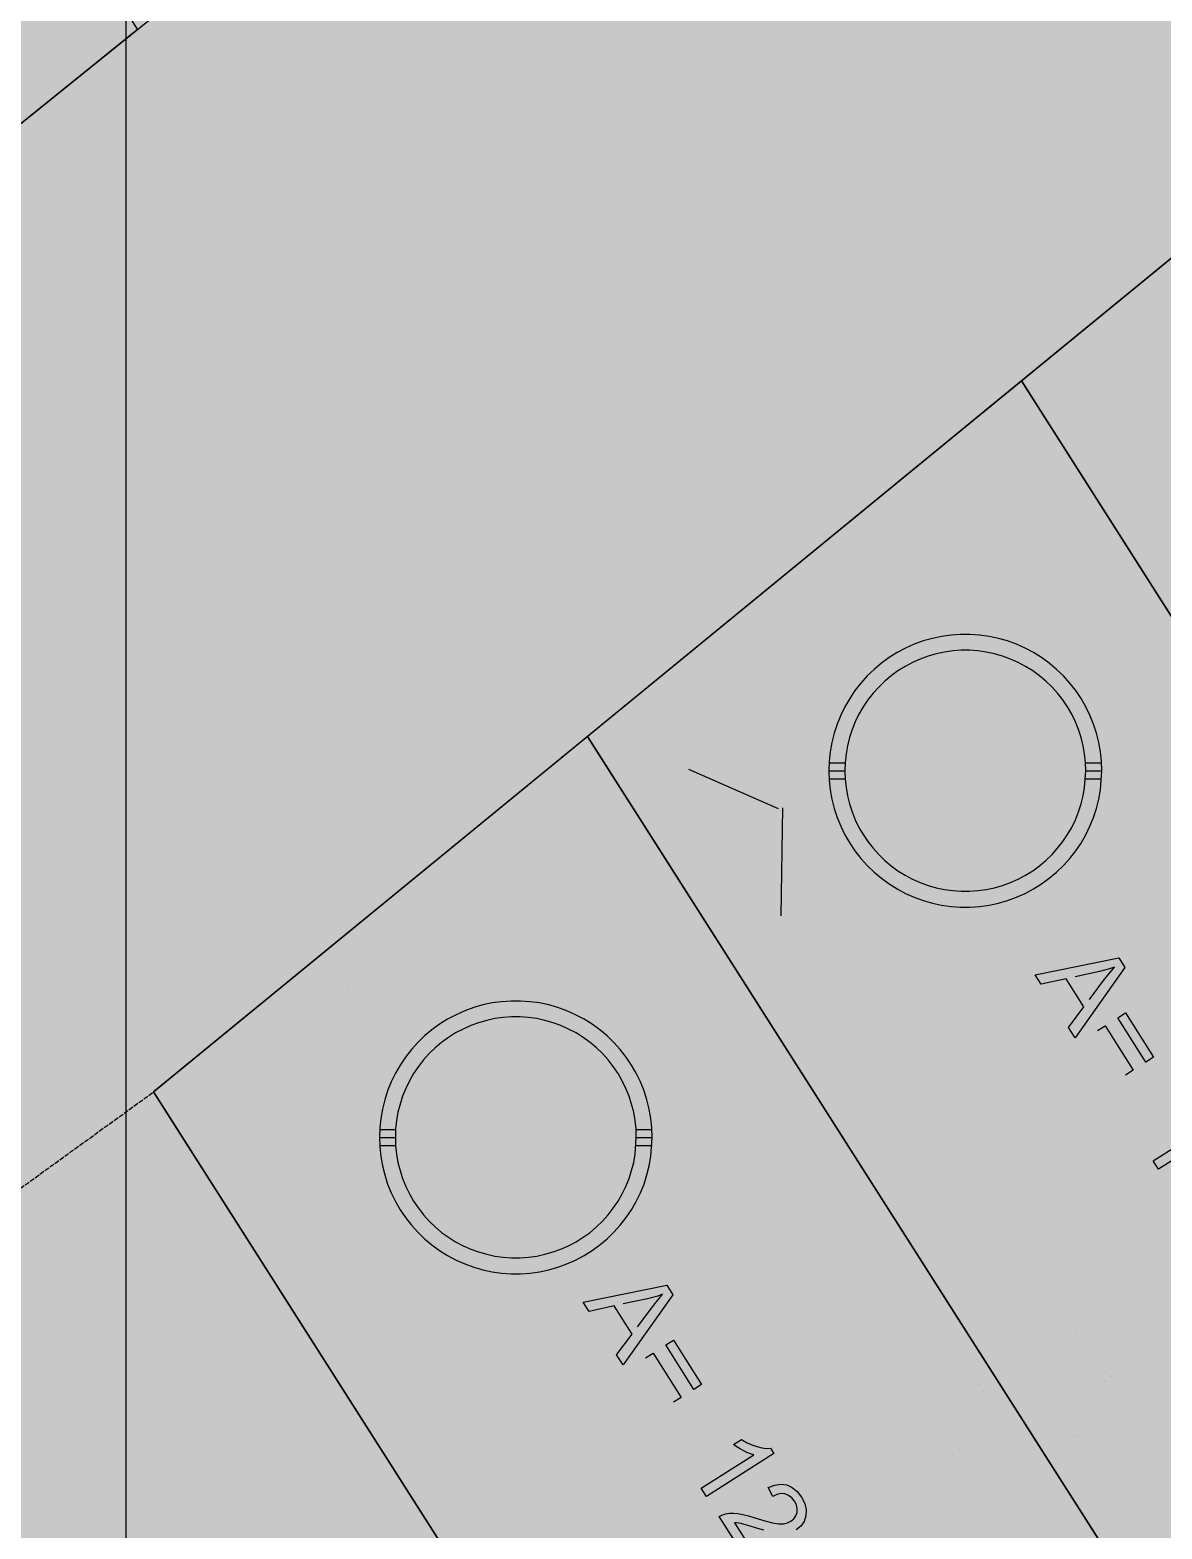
# Model space of a CAD drawing. Extents: x -5280327 to 29700, y -3925683 to 5564800.
# Drawn here: x 18661 to 19219, y 2573 to 3311 of the extents above; entities that cross this region are included whole.
import ezdxf

# ---------------------------------------------------------------- set-up
doc = ezdxf.new("R2010")
doc.units = 0
for name, pattern in [('1', [3.002998, 2.402398, -0.6006]), ('5', [4.320591, 2.880394, -1.440197]), ('6', [2640.874023, 1320.437012, -1320.437012])]:
    doc.linetypes.add(name, pattern=pattern)
doc.layers.get('0').update_dxf_attribs({"linetype": 'CONTINUOUS'})
for name, color, linetype in [('31_PREDIOS_TOTAL', 7, 'CONTINUOUS'), ('AZULL', 7, 'CONTINUOUS'), ('CIRCULO', 7, 'CONTINUOUS'), ('LOTES', 7, 'CONTINUOUS'), ('PERIMETRO', 7, 'CONTINUOUS')]:
    doc.layers.add(name, color=color, linetype=linetype)

msp = doc.modelspace()

# ---------------------------------------------------------------- linework, layer by layer
at = {"color": 7, "linetype": '6', "const_width": 10343.08}
msp.add_lwpolyline([(0, 29405.62), (24528.32, 0)], dxfattribs=at)
msp.add_lwpolyline([(0, 29405.62), (24528.32, 0)], dxfattribs=at)
at = {"color": 7}
msp.add_lwpolyline([(20799.33, 4489.43), (20779.55, 4415.95), (20805.44, 4355.76), (21189.96, 3805.95), (20930.45, 3577.46), (20857.26, 3519), (20652.15, 3355.2), (20641.84, 3346.88), (20427.13, 3173.65), (20212.42, 3000.41), (20189.64, 2982.03), (19991.04, 2837.64), (19768.88, 2676.11), (19556.14, 2521.45), (19546.62, 2514.72), (19322.46, 2356.33), (19098.3, 2197.94), (18722.23, 2788.53), (20799.33, 4489.43)], dxfattribs=at)
for points in [[(18722.23, 2788.53, 33030.86), (19098.3, 2197.94, 33030.86), (19556.14, 2521.45, 33030.86), (20189.64, 2982.03, 33030.86), (20652.15, 3355.2, 33030.86), (20930.45, 3577.46, 33030.86), (21189.96, 3805.95, 33030.86), (20805.44, 4355.76, 33030.86), (20779.55, 4415.95, 33030.86), (20799.33, 4489.43, 33030.86), (21142.34, 4964.97, 33030.86), (21651.22, 5592.52, 33030.86), (22126.06, 6189.91, 33030.86), (22856.18, 7079.67, 33030.86), (22774.56, 7470.11, 33030.86), (22780.59, 7770.15, 33030.86), (22783.68, 8211.55, 33030.86), (22849.99, 8761.66, 33030.86), (22890.09, 9444.59, 33030.86), (22922.17, 9932, 33030.86), (22937.37, 10412.64, 33030.86), (22852.51, 10630.94, 33030.86)], [(17635.32, 4495.49, 66061.73), (18499.52, 3138.29, 66061.73), (20519.62, 4766.99, 66061.73), (21709, 6264.81, 66061.73), (21170.51, 7110.5, 66061.73), (17635.32, 4495.49, 66061.73)], [(18722.23, 2788.53, 66061.73), (19098.3, 2197.94, 66061.73)]]:
    msp.add_polyline3d(points, dxfattribs=at)
at = {"layer": '31_PREDIOS_TOTAL', "color": 7, "const_width": 0.00153}
for points in [[(19085.75, 3033.85), (19089.38, 3037.38), (19089.38, 3037.38), (19091.23, 3035.97), (19093.07, 3035.09), (19094.91, 3034.74), (19094.91, 3034.74), (19096.69, 3034.86), (19098.35, 3035.42), (19099.9, 3036.42), (19099.9, 3036.42), (19101.41, 3038.04), (19102.38, 3039.96), (19102.79, 3042.17), (19102.79, 3042.17), (19102.6, 3044.52), (19101.75, 3046.82), (19100.25, 3049.07), (19100.25, 3049.07), (19098.43, 3050.88), (19096.47, 3052.07), (19094.35, 3052.63), (19094.35, 3052.63), (19092.2, 3052.57), (19090.13, 3051.91), (19088.16, 3050.63), (19088.16, 3050.63), (19087.07, 3049.59), (19086.21, 3048.44), (19085.58, 3047.16), (19085.58, 3047.16), (19085.18, 3045.83), (19085, 3044.5), (19085.04, 3043.18), (19081.18, 3040.77), (19071.37, 3058.74), (19086.44, 3071.08), (19089.35, 3067.53), (19077.26, 3057.62), (19082.29, 3048.14), (19082.29, 3048.14), (19083.27, 3050.71), (19084.66, 3052.91), (19086.46, 3054.73), (19086.46, 3054.73), (19089.22, 3056.48), (19092.2, 3057.39), (19095.41, 3057.47), (19095.41, 3057.47), (19098.57, 3056.7), (19101.41, 3055.09), (19103.92, 3052.63), (19103.92, 3052.63), (19105.8, 3049.8), (19106.94, 3046.77), (19107.35, 3043.56), (19107.35, 3043.56), (19106.84, 3039.73), (19105.2, 3036.33), (19102.4, 3033.36), (19102.4, 3033.36), (19099.61, 3031.5), (19096.73, 3030.43), (19093.76, 3030.15), (19093.76, 3030.15), (19090.87, 3030.64), (19088.19, 3031.87), (19085.75, 3033.85)], [(19056.47, 3021.57), (19056.47, 3021.57), (19053.85, 3025.02), (19051.85, 3028.21), (19050.49, 3031.13), (19050.49, 3031.13), (19049.69, 3033.85), (19049.41, 3036.43), (19049.64, 3038.87), (19049.64, 3038.87), (19050.41, 3041.16), (19051.75, 3043.25), (19053.67, 3045.15), (19053.67, 3045.15), (19055.32, 3046.31), (19057.01, 3047.15), (19058.75, 3047.67), (19058.75, 3047.67), (19060.52, 3047.86), (19062.31, 3047.75), (19064.11, 3047.32), (19064.11, 3047.32), (19065.93, 3046.61), (19067.79, 3045.62), (19069.68, 3044.36), (19069.68, 3044.36), (19071.68, 3042.69), (19073.86, 3040.49), (19076.23, 3037.76), (19076.23, 3037.76), (19078.83, 3034.33), (19080.81, 3031.16), (19082.18, 3028.25), (19082.18, 3028.25), (19082.98, 3025.53), (19083.27, 3022.95), (19083.05, 3020.5), (19083.05, 3020.5), (19082.28, 3018.21), (19080.93, 3016.11), (19079.01, 3014.2), (19079.01, 3014.2), (19076.01, 3012.33), (19072.86, 3011.5), (19069.55, 3011.71), (19069.55, 3011.71), (19065.39, 3013.4), (19061.03, 3016.68), (19056.47, 3021.57)], [(19060.29, 3024.71), (19064.1, 3020.44), (19067.4, 3017.61), (19070.17, 3016.2), (19070.17, 3016.2), (19072.55, 3015.86), (19074.66, 3016.21), (19076.5, 3017.26), (19076.5, 3017.26), (19077.89, 3018.86), (19078.65, 3020.87), (19078.78, 3023.27), (19078.78, 3023.27), (19077.94, 3026.27), (19075.82, 3030.06), (19072.4, 3034.62), (19072.4, 3034.62), (19068.58, 3038.9), (19065.28, 3041.73), (19062.51, 3043.14), (19062.51, 3043.14), (19060.14, 3043.47), (19058.01, 3043.1), (19056.15, 3042.03), (19056.15, 3042.03), (19054.75, 3040.49), (19053.98, 3038.65), (19053.83, 3036.51), (19053.83, 3036.51), (19054.7, 3033.27), (19056.86, 3029.33), (19060.29, 3024.71)], [(19012.08, 3004.26), (19009.16, 3007.83), (19028.77, 3023.89), (19031.14, 3021), (19031.14, 3021), (19031.08, 3017.15), (19031.4, 3012.85), (19032.11, 3008.12), (19032.11, 3008.12), (19033.17, 3003.25), (19034.57, 2998.55), (19036.31, 2994.02), (19036.31, 2994.02), (19037.8, 2990.87), (19039.6, 2987.7), (19041.71, 2984.52), (19037.88, 2981.39), (19037.88, 2981.39), (19035.98, 2984.09), (19034.09, 2987.36), (19032.21, 2991.18), (19032.21, 2991.18), (19030.51, 2995.36), (19029.13, 2999.67), (19028.07, 3004.11), (19028.07, 3004.11), (19027.35, 3008.48), (19026.97, 3012.58), (19026.92, 3016.41), (19012.08, 3004.26)], [(19059.03, 2998.71), (19055.56, 3002.95), (19059.8, 3006.42), (19063.27, 3002.18), (19059.03, 2998.71)], [(18872.12, 2858.91), (18875.75, 2862.44), (18875.75, 2862.44), (18877.6, 2861.04), (18879.44, 2860.16), (18881.28, 2859.8), (18881.28, 2859.8), (18883.06, 2859.93), (18884.73, 2860.49), (18886.27, 2861.49), (18886.27, 2861.49), (18887.79, 2863.1), (18888.75, 2865.02), (18889.16, 2867.24), (18889.16, 2867.24), (18888.97, 2869.58), (18888.12, 2871.88), (18886.62, 2874.13), (18886.62, 2874.13), (18884.81, 2875.94), (18882.84, 2877.13), (18880.72, 2877.69), (18880.72, 2877.69), (18878.57, 2877.64), (18876.5, 2876.97), (18874.53, 2875.7), (18874.53, 2875.7), (18873.45, 2874.66), (18872.59, 2873.5), (18871.95, 2872.22), (18871.95, 2872.22), (18871.55, 2870.89), (18871.37, 2869.57), (18871.42, 2868.24), (18867.55, 2865.84), (18857.74, 2883.81), (18872.81, 2896.15), (18875.72, 2892.59), (18863.63, 2882.69), (18868.66, 2873.21), (18868.66, 2873.21), (18869.65, 2875.78), (18871.04, 2877.97), (18872.83, 2879.8), (18872.83, 2879.8), (18875.59, 2881.55), (18878.57, 2882.46), (18881.78, 2882.53), (18881.78, 2882.53), (18884.94, 2881.77), (18887.78, 2880.15), (18890.3, 2877.7), (18890.3, 2877.7), (18892.17, 2874.86), (18893.32, 2871.84), (18893.72, 2868.62), (18893.72, 2868.62), (18893.22, 2864.79), (18891.57, 2861.4), (18888.78, 2858.43), (18888.78, 2858.43), (18885.98, 2856.57), (18883.1, 2855.5), (18880.13, 2855.22), (18880.13, 2855.22), (18877.24, 2855.7), (18874.57, 2856.94), (18872.12, 2858.91)], [(18842.84, 2846.64), (18842.84, 2846.64), (18840.22, 2850.09), (18838.23, 2853.27), (18836.86, 2856.19), (18836.86, 2856.19), (18836.06, 2858.91), (18835.78, 2861.49), (18836.01, 2863.94), (18836.01, 2863.94), (18836.78, 2866.22), (18838.12, 2868.31), (18840.04, 2870.21), (18840.04, 2870.21), (18841.69, 2871.38), (18843.38, 2872.22), (18845.12, 2872.73), (18845.12, 2872.73), (18846.89, 2872.93), (18848.68, 2872.81), (18850.48, 2872.39), (18850.48, 2872.39), (18852.31, 2871.67), (18854.16, 2870.68), (18856.05, 2869.42), (18856.05, 2869.42), (18858.05, 2867.76), (18860.23, 2865.56), (18862.6, 2862.82), (18862.6, 2862.82), (18865.2, 2859.39), (18867.19, 2856.22), (18868.55, 2853.31), (18868.55, 2853.31), (18869.35, 2850.6), (18869.64, 2848.02), (18869.42, 2845.57), (18869.42, 2845.57), (18868.66, 2843.28), (18867.31, 2841.18), (18865.38, 2839.27), (18865.38, 2839.27), (18862.38, 2837.4), (18859.23, 2836.56), (18855.92, 2836.77), (18855.92, 2836.77), (18851.76, 2838.46), (18847.4, 2841.75), (18842.84, 2846.64)], [(18846.66, 2849.77), (18850.48, 2845.51), (18853.77, 2842.67), (18856.54, 2841.27), (18856.54, 2841.27), (18858.92, 2840.92), (18861.03, 2841.28), (18862.87, 2842.33), (18862.87, 2842.33), (18864.27, 2843.93), (18865.03, 2845.93), (18865.15, 2848.34), (18865.15, 2848.34), (18864.32, 2851.34), (18862.19, 2855.12), (18858.77, 2859.69), (18858.77, 2859.69), (18854.95, 2863.96), (18851.66, 2866.8), (18848.89, 2868.2), (18848.89, 2868.2), (18846.51, 2868.53), (18844.39, 2868.17), (18842.52, 2867.1), (18842.52, 2867.1), (18841.12, 2865.55), (18840.35, 2863.71), (18840.21, 2861.57), (18840.21, 2861.57), (18841.08, 2858.33), (18843.23, 2854.4), (18846.66, 2849.77)], [(18798.46, 2829.32), (18795.53, 2832.9), (18815.14, 2848.96), (18817.51, 2846.07), (18817.51, 2846.07), (18817.45, 2842.21), (18817.78, 2837.92), (18818.48, 2833.18), (18818.48, 2833.18), (18819.54, 2828.31), (18820.94, 2823.61), (18822.69, 2819.09), (18822.69, 2819.09), (18824.17, 2815.93), (18825.97, 2812.77), (18828.08, 2809.59), (18824.26, 2806.46), (18824.26, 2806.46), (18822.35, 2809.16), (18820.46, 2812.42), (18818.59, 2816.25), (18818.59, 2816.25), (18816.88, 2820.42), (18815.5, 2824.73), (18814.44, 2829.17), (18814.44, 2829.17), (18813.72, 2833.54), (18813.34, 2837.64), (18813.3, 2841.47), (18798.46, 2829.32)], [(18845.4, 2823.77), (18841.93, 2828.01), (18846.17, 2831.48), (18849.64, 2827.24), (18845.4, 2823.77)], [(19108.12, 2710.56), (19105.53, 2714.61), (19131.38, 2731.07), (19131.38, 2731.07), (19129.76, 2731.56), (19128.02, 2732.24), (19126.14, 2733.13), (19126.14, 2733.13), (19124.31, 2734.12), (19122.71, 2735.1), (19121.32, 2736.07), (19125.25, 2738.57), (19125.25, 2738.57), (19127.77, 2737.12), (19130.33, 2735.96), (19132.91, 2735.08), (19132.91, 2735.08), (19135.39, 2734.51), (19137.63, 2734.24), (19139.62, 2734.29), (19141.29, 2731.68), (19108.12, 2710.56)], [(19136.62, 2705.33), (19136.62, 2705.33), (19136.35, 2707.32), (19136.43, 2709.12), (19136.88, 2710.75), (19136.88, 2710.75), (19137.66, 2712.2), (19138.77, 2713.48), (19140.2, 2714.58), (19140.2, 2714.58), (19142.66, 2715.74), (19145.23, 2716.16), (19147.91, 2715.85), (19147.91, 2715.85), (19150.5, 2714.8), (19152.78, 2713.02), (19154.76, 2710.52), (19154.76, 2710.52), (19156.2, 2707.64), (19156.84, 2704.79), (19156.68, 2701.95), (19156.68, 2701.95), (19155.82, 2699.35), (19154.34, 2697.17), (19152.24, 2695.42), (19152.24, 2695.42), (19150.69, 2694.62), (19149.1, 2694.17), (19147.48, 2694.08), (19147.48, 2694.08), (19145.83, 2694.36), (19144.18, 2695.02), (19142.52, 2696.07), (19142.52, 2696.07), (19142.91, 2693.7), (19142.83, 2691.47), (19142.27, 2689.4), (19142.27, 2689.4), (19141.26, 2687.52), (19139.84, 2685.87), (19138.01, 2684.46), (19138.01, 2684.46), (19135.12, 2683.09), (19132.11, 2682.57), (19128.98, 2682.92), (19128.98, 2682.92), (19125.97, 2684.11), (19123.33, 2686.12), (19121.07, 2688.97), (19121.07, 2688.97), (19119.45, 2692.22), (19118.74, 2695.47), (19118.94, 2698.7), (19118.94, 2698.7), (19119.97, 2701.7), (19121.74, 2704.23), (19124.26, 2706.3), (19124.26, 2706.3), (19126.4, 2707.41), (19128.55, 2708.01), (19130.69, 2708.1), (19130.69, 2708.1), (19132.78, 2707.68), (19134.76, 2706.76), (19136.62, 2705.33)], [(19059.57, 2679.64), (19056.99, 2683.7), (19082.84, 2700.16), (19082.84, 2700.16), (19081.22, 2700.64), (19079.47, 2701.33), (19077.59, 2702.22), (19077.59, 2702.22), (19075.77, 2703.21), (19074.16, 2704.19), (19072.78, 2705.16), (19076.7, 2707.65), (19076.7, 2707.65), (19079.23, 2706.21), (19081.78, 2705.05), (19084.36, 2704.17), (19084.36, 2704.17), (19086.84, 2703.6), (19089.08, 2703.33), (19091.08, 2703.38), (19092.74, 2700.77), (19059.57, 2679.64)], [(19142.98, 2710.52), (19141.62, 2709.42), (19140.66, 2708.1), (19140.11, 2706.57), (19140.11, 2706.57), (19139.99, 2704.94), (19140.32, 2703.32), (19141.12, 2701.7), (19141.12, 2701.7), (19142.22, 2700.34), (19143.52, 2699.37), (19145.04, 2698.8), (19145.04, 2698.8), (19146.63, 2698.64), (19148.15, 2698.91), (19149.61, 2699.6), (19149.61, 2699.6), (19150.91, 2700.67), (19151.83, 2701.98), (19152.38, 2703.54), (19152.38, 2703.54), (19152.52, 2705.19), (19152.21, 2706.79), (19151.46, 2708.35), (19151.46, 2708.35), (19150.36, 2709.7), (19149.05, 2710.67), (19147.51, 2711.25), (19147.51, 2711.25), (19145.92, 2711.43), (19144.4, 2711.19), (19142.98, 2710.52)], [(19126.89, 2702.11), (19125.8, 2701.29), (19124.86, 2700.31), (19124.06, 2699.15), (19124.06, 2699.15), (19123.46, 2697.88), (19123.14, 2696.53), (19123.1, 2695.11), (19123.1, 2695.11), (19123.31, 2693.68), (19123.76, 2692.33), (19124.43, 2691.05), (19124.43, 2691.05), (19125.8, 2689.35), (19127.45, 2688.15), (19129.36, 2687.44), (19129.36, 2687.44), (19131.39, 2687.25), (19133.38, 2687.63), (19135.32, 2688.57), (19135.32, 2688.57), (19137.02, 2689.96), (19138.22, 2691.64), (19138.92, 2693.61), (19138.92, 2693.61), (19139.09, 2695.69), (19138.69, 2697.73), (19137.73, 2699.71), (19137.73, 2699.71), (19136.38, 2701.37), (19134.74, 2702.55), (19132.82, 2703.24), (19132.82, 2703.24), (19130.79, 2703.42), (19128.81, 2703.04), (19126.89, 2702.11)], [(19088.08, 2674.42), (19088.08, 2674.42), (19087.8, 2676.41), (19087.88, 2678.21), (19088.33, 2679.84), (19088.33, 2679.84), (19089.12, 2681.29), (19090.23, 2682.57), (19091.66, 2683.67), (19091.66, 2683.67), (19094.12, 2684.83), (19096.69, 2685.25), (19099.37, 2684.94), (19099.37, 2684.94), (19101.95, 2683.89), (19104.24, 2682.11), (19106.22, 2679.61), (19106.22, 2679.61), (19107.65, 2676.73), (19108.29, 2673.88), (19108.14, 2671.04), (19108.14, 2671.04), (19107.27, 2668.43), (19105.79, 2666.26), (19103.7, 2664.51), (19103.7, 2664.51), (19102.15, 2663.71), (19100.56, 2663.26), (19098.93, 2663.17), (19098.93, 2663.17), (19097.28, 2663.44), (19095.63, 2664.11), (19093.97, 2665.16), (19093.97, 2665.16), (19094.37, 2662.78), (19094.28, 2660.56), (19093.72, 2658.49), (19093.72, 2658.49), (19092.72, 2656.61), (19091.3, 2654.96), (19089.46, 2653.54), (19089.46, 2653.54), (19086.57, 2652.17), (19083.56, 2651.66), (19080.43, 2652.01), (19080.43, 2652.01), (19077.42, 2653.19), (19074.79, 2655.21), (19072.52, 2658.06), (19072.52, 2658.06), (19070.9, 2661.31), (19070.19, 2664.56), (19070.4, 2667.79), (19070.4, 2667.79), (19071.43, 2670.78), (19073.2, 2673.32), (19075.71, 2675.38), (19075.71, 2675.38), (19077.86, 2676.5), (19080, 2677.1), (19082.15, 2677.19), (19082.15, 2677.19), (19084.24, 2676.77), (19086.21, 2675.85), (19088.08, 2674.42)], [(19094.43, 2679.61), (19093.07, 2678.51), (19092.12, 2677.19), (19091.56, 2675.66), (19091.56, 2675.66), (19091.44, 2674.03), (19091.78, 2672.4), (19092.57, 2670.79), (19092.57, 2670.79), (19093.67, 2669.43), (19094.98, 2668.46), (19096.49, 2667.89), (19096.49, 2667.89), (19098.08, 2667.73), (19099.61, 2668), (19101.07, 2668.69), (19101.07, 2668.69), (19102.36, 2669.76), (19103.29, 2671.07), (19103.83, 2672.63), (19103.83, 2672.63), (19103.97, 2674.28), (19103.66, 2675.88), (19102.91, 2677.44), (19102.91, 2677.44), (19101.81, 2678.79), (19100.5, 2679.76), (19098.97, 2680.34), (19098.97, 2680.34), (19097.37, 2680.52), (19095.86, 2680.28), (19094.43, 2679.61)], [(19147.98, 2667.21), (19151.1, 2663.5), (19151.1, 2663.5), (19149.38, 2661.59), (19148.23, 2659.75), (19147.64, 2657.95), (19147.64, 2657.95), (19147.56, 2656.22), (19147.92, 2654.53), (19148.73, 2652.9), (19148.73, 2652.9), (19150.1, 2651.23), (19151.79, 2650.04), (19153.79, 2649.32), (19153.79, 2649.32), (19155.91, 2649.14), (19157.97, 2649.52), (19159.96, 2650.48), (19159.96, 2650.48), (19161.58, 2651.8), (19162.73, 2653.39), (19163.4, 2655.24), (19163.4, 2655.24), (19163.57, 2657.21), (19163.18, 2659.14), (19162.26, 2661.04), (19162.26, 2661.04), (19161.68, 2661.83), (19160.92, 2662.69), (19159.99, 2663.61), (19163.83, 2665.43), (19163.83, 2665.43), (19163.97, 2665.16), (19164.09, 2664.93), (19164.21, 2664.75), (19164.21, 2664.75), (19165.42, 2663.17), (19166.86, 2661.9), (19168.53, 2660.94), (19168.53, 2660.94), (19170.33, 2660.47), (19172.16, 2660.66), (19174.02, 2661.52), (19174.02, 2661.52), (19175.31, 2662.59), (19176.22, 2663.87), (19176.75, 2665.39), (19176.75, 2665.39), (19176.86, 2667.01), (19176.52, 2668.62), (19175.73, 2670.22), (19175.73, 2670.22), (19174.62, 2671.6), (19173.29, 2672.6), (19171.74, 2673.22), (19171.74, 2673.22), (19169.99, 2673.41), (19168.07, 2673.13), (19165.98, 2672.4), (19164.12, 2676.92), (19164.12, 2676.92), (19167.09, 2677.81), (19169.91, 2678.03), (19172.59, 2677.56), (19172.59, 2677.56), (19175.05, 2676.46), (19177.19, 2674.75), (19179.01, 2672.43), (19179.01, 2672.43), (19180, 2670.6), (19180.67, 2668.69), (19181.02, 2666.71), (19181.02, 2666.71), (19181.05, 2664.76), (19180.73, 2662.93), (19180.07, 2661.22), (19180.07, 2661.22), (19179.14, 2659.68), (19177.97, 2658.37), (19176.58, 2657.3), (19176.58, 2657.3), (19175.12, 2656.54), (19173.57, 2656.1), (19171.95, 2655.97), (19171.95, 2655.97), (19170.29, 2656.16), (19168.64, 2656.7), (19166.99, 2657.59), (19166.99, 2657.59), (19167.53, 2655.39), (19167.56, 2653.28), (19167.08, 2651.25), (19167.08, 2651.25), (19166.12, 2649.37), (19164.69, 2647.7), (19162.79, 2646.23), (19162.79, 2646.23), (19159.83, 2644.84), (19156.71, 2644.34), (19153.44, 2644.72), (19153.44, 2644.72), (19150.31, 2645.94), (19147.62, 2647.96), (19145.35, 2650.78), (19145.35, 2650.78), (19143.9, 2653.7), (19143.23, 2656.66), (19143.35, 2659.65), (19143.35, 2659.65), (19144.2, 2662.5), (19145.74, 2665.02), (19147.98, 2667.21)], [(19078.34, 2671.2), (19077.26, 2670.38), (19076.31, 2669.39), (19075.51, 2668.24), (19075.51, 2668.24), (19074.92, 2666.97), (19074.6, 2665.62), (19074.55, 2664.2), (19074.55, 2664.2), (19074.77, 2662.77), (19075.21, 2661.42), (19075.89, 2660.14), (19075.89, 2660.14), (19077.26, 2658.44), (19078.9, 2657.24), (19080.81, 2656.53), (19080.81, 2656.53), (19082.84, 2656.34), (19084.83, 2656.72), (19086.77, 2657.66), (19086.77, 2657.66), (19088.48, 2659.05), (19089.68, 2660.73), (19090.38, 2662.7), (19090.38, 2662.7), (19090.55, 2664.78), (19090.15, 2666.81), (19089.19, 2668.79), (19089.19, 2668.79), (19087.83, 2670.46), (19086.19, 2671.64), (19084.27, 2672.33), (19084.27, 2672.33), (19082.24, 2672.51), (19080.26, 2672.13), (19078.34, 2671.2)], [(19132.52, 2672.22), (19137.14, 2675.16), (19140.09, 2670.55), (19135.47, 2667.6), (19132.52, 2672.22)], [(19177.47, 2641.17), (19177.47, 2641.17), (19177.2, 2643.16), (19177.28, 2644.97), (19177.73, 2646.59), (19177.73, 2646.59), (19178.51, 2648.05), (19179.62, 2649.32), (19181.05, 2650.42), (19181.05, 2650.42), (19183.51, 2651.58), (19186.08, 2652.01), (19188.77, 2651.69), (19188.77, 2651.69), (19191.35, 2650.64), (19193.64, 2648.87), (19195.61, 2646.36), (19195.61, 2646.36), (19197.05, 2643.49), (19197.69, 2640.63), (19197.54, 2637.8), (19197.54, 2637.8), (19196.67, 2635.19), (19195.19, 2633.01), (19193.1, 2631.26), (19193.1, 2631.26), (19191.54, 2630.46), (19189.96, 2630.02), (19188.33, 2629.92), (19188.33, 2629.92), (19186.68, 2630.2), (19185.03, 2630.86), (19183.37, 2631.91), (19183.37, 2631.91), (19183.76, 2629.54), (19183.68, 2627.32), (19183.12, 2625.24), (19183.12, 2625.24), (19182.11, 2623.36), (19180.69, 2621.71), (19178.86, 2620.3), (19178.86, 2620.3), (19175.97, 2618.93), (19172.96, 2618.42), (19169.83, 2618.76), (19169.83, 2618.76), (19166.82, 2619.95), (19164.18, 2621.97), (19161.92, 2624.81), (19161.92, 2624.81), (19160.3, 2628.07), (19159.59, 2631.31), (19159.8, 2634.54), (19159.8, 2634.54), (19160.82, 2637.54), (19162.6, 2640.07), (19165.11, 2642.14), (19165.11, 2642.14), (19167.26, 2643.25), (19169.4, 2643.85), (19171.55, 2643.94), (19171.55, 2643.94), (19173.63, 2643.52), (19175.61, 2642.6), (19177.47, 2641.17)], [(19083.98, 2641.31), (19088.6, 2644.25), (19091.54, 2639.63), (19086.92, 2636.69), (19083.98, 2641.31)], [(19099.43, 2636.3), (19102.55, 2632.58), (19102.55, 2632.58), (19100.83, 2630.68), (19099.68, 2628.83), (19099.1, 2627.04), (19099.1, 2627.04), (19099.02, 2625.3), (19099.38, 2623.62), (19100.18, 2621.98), (19100.18, 2621.98), (19101.55, 2620.31), (19103.24, 2619.12), (19105.24, 2618.41), (19105.24, 2618.41), (19107.37, 2618.23), (19109.42, 2618.61), (19111.41, 2619.57), (19111.41, 2619.57), (19113.04, 2620.89), (19114.18, 2622.48), (19114.86, 2624.33), (19114.86, 2624.33), (19115.02, 2626.3), (19114.64, 2628.23), (19113.71, 2630.13), (19113.71, 2630.13), (19113.14, 2630.92), (19112.38, 2631.78), (19111.44, 2632.7), (19115.29, 2634.52), (19115.29, 2634.52), (19115.43, 2634.25), (19115.55, 2634.02), (19115.66, 2633.84), (19115.66, 2633.84), (19116.87, 2632.26), (19118.31, 2630.99), (19119.98, 2630.03), (19119.98, 2630.03), (19121.78, 2629.56), (19123.61, 2629.75), (19125.47, 2630.61), (19125.47, 2630.61), (19126.77, 2631.67), (19127.68, 2632.96), (19128.21, 2634.48), (19128.21, 2634.48), (19128.32, 2636.1), (19127.98, 2637.71), (19127.19, 2639.31), (19127.19, 2639.31), (19126.07, 2640.69), (19124.74, 2641.69), (19123.19, 2642.3), (19123.19, 2642.3), (19121.44, 2642.49), (19119.53, 2642.22), (19117.44, 2641.49), (19115.57, 2646.01), (19115.57, 2646.01), (19118.54, 2646.9), (19121.36, 2647.12), (19124.05, 2646.65), (19124.05, 2646.65), (19126.5, 2645.54), (19128.64, 2643.83), (19130.47, 2641.52), (19130.47, 2641.52), (19131.46, 2639.68), (19132.13, 2637.78), (19132.48, 2635.8), (19132.48, 2635.8), (19132.5, 2633.85), (19132.18, 2632.02), (19131.53, 2630.3), (19131.53, 2630.3), (19130.59, 2628.77), (19129.43, 2627.46), (19128.04, 2626.39), (19128.04, 2626.39), (19126.57, 2625.63), (19125.03, 2625.19), (19123.41, 2625.05), (19123.41, 2625.05), (19121.75, 2625.25), (19120.09, 2625.79), (19118.44, 2626.68), (19118.44, 2626.68), (19118.98, 2624.48), (19119.01, 2622.37), (19118.54, 2620.34), (19118.54, 2620.34), (19117.57, 2618.46), (19116.14, 2616.79), (19114.24, 2615.32), (19114.24, 2615.32), (19111.28, 2613.93), (19108.17, 2613.42), (19104.9, 2613.81), (19104.9, 2613.81), (19101.77, 2615.03), (19099.07, 2617.05), (19096.81, 2619.87), (19096.81, 2619.87), (19095.36, 2622.79), (19094.69, 2625.74), (19094.8, 2628.74), (19094.8, 2628.74), (19095.65, 2631.59), (19097.2, 2634.11), (19099.43, 2636.3)], [(19183.83, 2646.36), (19182.47, 2645.26), (19181.51, 2643.94), (19180.96, 2642.41), (19180.96, 2642.41), (19180.84, 2640.78), (19181.18, 2639.16), (19181.97, 2637.55), (19181.97, 2637.55), (19183.07, 2636.18), (19184.38, 2635.21), (19185.89, 2634.64), (19185.89, 2634.64), (19187.48, 2634.48), (19189, 2634.75), (19190.46, 2635.45), (19190.46, 2635.45), (19191.76, 2636.52), (19192.69, 2637.83), (19193.23, 2639.38), (19193.23, 2639.38), (19193.37, 2641.03), (19193.06, 2642.64), (19192.31, 2644.19), (19192.31, 2644.19), (19191.21, 2645.55), (19189.9, 2646.51), (19188.37, 2647.1), (19188.37, 2647.1), (19186.77, 2647.28), (19185.26, 2647.03), (19183.83, 2646.36)], [(19167.74, 2637.96), (19166.66, 2637.14), (19165.71, 2636.15), (19164.91, 2634.99), (19164.91, 2634.99), (19164.31, 2633.72), (19163.99, 2632.37), (19163.95, 2630.95), (19163.95, 2630.95), (19164.16, 2629.53), (19164.61, 2628.17), (19165.29, 2626.89), (19165.29, 2626.89), (19166.66, 2625.2), (19168.3, 2623.99), (19170.21, 2623.28), (19170.21, 2623.28), (19172.24, 2623.1), (19174.23, 2623.47), (19176.17, 2624.42), (19176.17, 2624.42), (19177.88, 2625.8), (19179.08, 2627.48), (19179.78, 2629.45), (19179.78, 2629.45), (19179.94, 2631.54), (19179.55, 2633.57), (19178.59, 2635.55), (19178.59, 2635.55), (19177.23, 2637.21), (19175.59, 2638.39), (19173.67, 2639.09), (19173.67, 2639.09), (19171.64, 2639.26), (19169.66, 2638.88), (19167.74, 2637.96)], [(19128.93, 2610.26), (19128.93, 2610.26), (19128.65, 2612.25), (19128.74, 2614.06), (19129.18, 2615.68), (19129.18, 2615.68), (19129.97, 2617.13), (19131.08, 2618.41), (19132.51, 2619.51), (19132.51, 2619.51), (19134.97, 2620.67), (19137.54, 2621.1), (19140.22, 2620.78), (19140.22, 2620.78), (19142.81, 2619.73), (19145.09, 2617.95), (19147.07, 2615.45), (19147.07, 2615.45), (19148.51, 2612.57), (19149.15, 2609.72), (19148.99, 2606.88), (19148.99, 2606.88), (19148.13, 2604.28), (19146.65, 2602.1), (19144.55, 2600.35), (19144.55, 2600.35), (19143, 2599.55), (19141.41, 2599.11), (19139.78, 2599.01), (19139.78, 2599.01), (19138.13, 2599.29), (19136.48, 2599.95), (19134.83, 2601), (19134.83, 2601), (19135.22, 2598.63), (19135.13, 2596.4), (19134.57, 2594.33), (19134.57, 2594.33), (19133.57, 2592.45), (19132.15, 2590.8), (19130.31, 2589.39), (19130.31, 2589.39), (19127.43, 2588.02), (19124.42, 2587.5), (19121.28, 2587.85), (19121.28, 2587.85), (19118.27, 2589.04), (19115.64, 2591.05), (19113.38, 2593.9), (19113.38, 2593.9), (19111.76, 2597.15), (19111.05, 2600.4), (19111.25, 2603.63), (19111.25, 2603.63), (19112.28, 2606.63), (19114.05, 2609.16), (19116.56, 2611.23), (19116.56, 2611.23), (19118.71, 2612.34), (19120.86, 2612.94), (19123, 2613.03), (19123, 2613.03), (19125.09, 2612.61), (19127.06, 2611.69), (19128.93, 2610.26)], [(19135.28, 2615.45), (19133.92, 2614.35), (19132.97, 2613.03), (19132.42, 2611.5), (19132.42, 2611.5), (19132.29, 2609.87), (19132.63, 2608.25), (19133.42, 2606.63), (19133.42, 2606.63), (19134.52, 2605.27), (19135.83, 2604.3), (19137.35, 2603.73), (19137.35, 2603.73), (19138.94, 2603.57), (19140.46, 2603.84), (19141.92, 2604.54), (19141.92, 2604.54), (19143.22, 2605.6), (19144.14, 2606.92), (19144.69, 2608.47), (19144.69, 2608.47), (19144.82, 2610.12), (19144.52, 2611.72), (19143.76, 2613.28), (19143.76, 2613.28), (19142.67, 2614.63), (19141.35, 2615.6), (19139.82, 2616.19), (19139.82, 2616.19), (19138.22, 2616.36), (19136.71, 2616.12), (19135.28, 2615.45)], [(19119.2, 2607.04), (19118.11, 2606.22), (19117.17, 2605.24), (19116.36, 2604.08), (19116.36, 2604.08), (19115.77, 2602.81), (19115.45, 2601.46), (19115.41, 2600.04), (19115.41, 2600.04), (19115.62, 2598.61), (19116.06, 2597.26), (19116.74, 2595.98), (19116.74, 2595.98), (19118.11, 2594.29), (19119.75, 2593.08), (19121.67, 2592.37), (19121.67, 2592.37), (19123.7, 2592.18), (19125.68, 2592.56), (19127.63, 2593.5), (19127.63, 2593.5), (19129.33, 2594.89), (19130.53, 2596.57), (19131.23, 2598.54), (19131.23, 2598.54), (19131.4, 2600.62), (19131, 2602.66), (19130.04, 2604.64), (19130.04, 2604.64), (19128.68, 2606.3), (19127.05, 2607.48), (19125.13, 2608.18), (19125.13, 2608.18), (19123.09, 2608.35), (19121.12, 2607.97), (19119.2, 2607.04)]]:
    msp.add_lwpolyline(points, dxfattribs=at)
at = {"layer": '31_PREDIOS_TOTAL', "color": 7}
for points in [[(19156.19, 2846.15, 33030.86), (19197.31, 2854.44, 33030.86), (19200.3, 2849.72, 33030.86), (19175.83, 2815.2, 33030.86), (19172.66, 2820.19, 33030.86), (19180.23, 2830.4, 33030.86), (19171.45, 2844.23, 33030.86), (19159.13, 2841.5, 33030.86), (19156.19, 2846.15, 33030.86)], [(19182.94, 2834.02, 33030.86), (19189.9, 2843.28, 33030.86), (19189.9, 2843.28, 33030.86), (19191.91, 2845.9, 33030.86), (19193.7, 2848.14, 33030.86), (19195.27, 2849.98, 33030.86), (19195.27, 2849.98, 33030.86), (19192.85, 2849.11, 33030.86), (19190.37, 2848.37, 33030.86), (19187.82, 2847.75, 33030.86), (19175.82, 2845.23, 33030.86)], [(19210.72, 2803.21, 33030.86), (19196.86, 2825.04, 33030.86), (19200.65, 2827.45, 33030.86), (19214.51, 2805.61, 33030.86), (19210.72, 2803.21, 33030.86)], [(19186.82, 2818.67, 33030.86), (19190.61, 2821.07, 33030.86), (19204.47, 2799.24, 33030.86), (19200.68, 2796.83, 33030.86)], [(19216.89, 2750.51, 33030.86), (19214.31, 2754.57, 33030.86), (19240.18, 2770.99, 33030.86), (19240.18, 2770.99, 33030.86), (19238.57, 2771.48, 33030.86), (19236.82, 2772.17, 33030.86), (19234.95, 2773.06, 33030.86), (19234.95, 2773.06, 33030.86), (19233.12, 2774.06, 33030.86), (19231.52, 2775.04, 33030.86), (19230.14, 2776.01, 33030.86), (19234.06, 2778.5, 33030.86), (19234.06, 2778.5, 33030.86), (19236.58, 2777.05, 33030.86), (19239.14, 2775.88, 33030.86), (19241.72, 2775.01, 33030.86), (19241.72, 2775.01, 33030.86), (19244.2, 2774.43, 33030.86), (19246.43, 2774.16, 33030.86), (19248.43, 2774.2, 33030.86), (19250.09, 2771.59, 33030.86), (19216.89, 2750.51, 33030.86)], [(18933.71, 2685.11, 33030.86), (18974.84, 2693.4, 33030.86), (18977.83, 2688.68, 33030.86), (18953.35, 2654.16, 33030.86), (18950.19, 2659.15, 33030.86), (18957.76, 2669.36, 33030.86), (18948.98, 2683.19, 33030.86), (18936.66, 2680.46, 33030.86), (18933.71, 2685.11, 33030.86)], [(18960.46, 2672.97, 33030.86), (18967.43, 2682.24, 33030.86), (18967.43, 2682.24, 33030.86), (18969.43, 2684.86, 33030.86), (18971.22, 2687.09, 33030.86), (18972.8, 2688.94, 33030.86), (18972.8, 2688.94, 33030.86), (18970.38, 2688.07, 33030.86), (18967.89, 2687.33, 33030.86), (18965.35, 2686.71, 33030.86), (18953.34, 2684.18, 33030.86)], [(18988.24, 2642.16, 33030.86), (18974.39, 2664, 33030.86), (18978.17, 2666.4, 33030.86), (18992.03, 2644.57, 33030.86), (18988.24, 2642.16, 33030.86)], [(18964.35, 2657.63, 33030.86), (18968.14, 2660.03, 33030.86), (18982, 2638.2, 33030.86), (18978.21, 2635.79, 33030.86)], [(18994.41, 2589.47, 33030.86), (18991.84, 2593.53, 33030.86), (19017.71, 2609.95, 33030.86), (19017.71, 2609.95, 33030.86), (19016.09, 2610.44, 33030.86), (19014.35, 2611.13, 33030.86), (19012.47, 2612.02, 33030.86), (19012.47, 2612.02, 33030.86), (19010.64, 2613.01, 33030.86), (19009.04, 2613.99, 33030.86), (19007.66, 2614.97, 33030.86), (19011.58, 2617.46, 33030.86), (19011.58, 2617.46, 33030.86), (19014.11, 2616.01, 33030.86), (19016.66, 2614.84, 33030.86), (19019.24, 2613.97, 33030.86), (19019.24, 2613.97, 33030.86), (19021.72, 2613.39, 33030.86), (19023.96, 2613.12, 33030.86), (19025.96, 2613.16, 33030.86), (19027.62, 2610.55, 33030.86), (18994.41, 2589.47, 33030.86)], [(19014.56, 2557.74, 33030.86), (19000.69, 2579.59, 33030.86), (19000.69, 2579.59, 33030.86), (19001.67, 2580.17, 33030.86), (19002.71, 2580.61, 33030.86), (19003.81, 2580.91, 33030.86), (19003.81, 2580.91, 33030.86), (19005.71, 2581.18, 33030.86), (19007.74, 2581.22, 33030.86), (19009.9, 2581.03, 33030.86), (19009.9, 2581.03, 33030.86), (19012.31, 2580.58, 33030.86), (19015.11, 2579.87, 33030.86), (19018.28, 2578.89, 33030.86), (19018.28, 2578.89, 33030.86), (19023.06, 2577.43, 33030.86), (19026.93, 2576.48, 33030.86), (19029.91, 2576.05, 33030.86), (19029.91, 2576.05, 33030.86), (19032.27, 2576.07, 33030.86), (19034.3, 2576.48, 33030.86), (19035.99, 2577.26, 33030.86), (19035.99, 2577.26, 33030.86), (19037.4, 2578.42, 33030.86), (19038.39, 2579.85, 33030.86), (19038.97, 2581.57, 33030.86), (19038.97, 2581.57, 33030.86), (19039.09, 2583.42, 33030.86), (19038.69, 2585.27, 33030.86), (19037.77, 2587.12, 33030.86), (19037.77, 2587.12, 33030.86), (19036.42, 2588.82, 33030.86), (19034.84, 2590.01, 33030.86), (19033.03, 2590.7, 33030.86), (19033.03, 2590.7, 33030.86), (19031.09, 2590.84, 33030.86), (19029.09, 2590.4, 33030.86), (19027.03, 2589.38, 33030.86), (19024.81, 2593.83, 33030.86), (19024.81, 2593.83, 33030.86), (19028.03, 2595.1, 33030.86), (19031.08, 2595.53, 33030.86), (19033.97, 2595.12, 33030.86), (19033.97, 2595.12, 33030.86), (19036.65, 2593.91, 33030.86), (19039.06, 2591.92, 33030.86), (19041.19, 2589.16, 33030.86), (19041.19, 2589.16, 33030.86), (19042.77, 2586.03, 33030.86), (19043.48, 2582.96, 33030.86), (19043.33, 2579.95, 33030.86), (19043.33, 2579.95, 33030.86), (19042.41, 2577.21, 33030.86), (19040.82, 2574.9, 33030.86), (19038.55, 2573.03, 33030.86)], [(19022.56, 2572.88, 33030.86), (19018.59, 2574.06, 33030.86), (19018.59, 2574.06, 33030.86), (19015.41, 2575.05, 33030.86), (19013.03, 2575.73, 33030.86), (19011.45, 2576.11, 33030.86), (19011.45, 2576.11, 33030.86), (19010.31, 2576.3, 33030.86), (19009.21, 2576.41, 33030.86), (19008.17, 2576.43, 33030.86), (19018.46, 2560.21, 33030.86)]]:
    msp.add_polyline3d(points, dxfattribs=at)
at = {"layer": '@NUMEROS DE LOTES', "color": 7, "const_width": 9.98}
for points in [[(19139.1, 2920.25), (19093.39, 2920.25), (19093.39, 2920.25), (19094.27, 2924.67), (19095.86, 2928.91), (19098.16, 2932.98), (19098.16, 2932.98), (19101.59, 2937.2), (19106.57, 2941.89), (19113.1, 2947.06), (19113.1, 2947.06), (19117.03, 2950.11), (19119.89, 2952.63), (19121.67, 2954.62), (19121.67, 2954.62), (19122.71, 2956.31), (19123.33, 2957.94), (19123.54, 2959.52), (19123.54, 2959.52), (19123.33, 2961.11), (19122.72, 2962.53), (19121.69, 2963.8), (19121.69, 2963.8), (19120.35, 2964.79), (19118.79, 2965.38), (19117.03, 2965.58), (19117.03, 2965.58), (19115.2, 2965.37), (19113.61, 2964.76), (19112.26, 2963.74), (19112.26, 2963.74), (19111.16, 2962.21), (19110.33, 2960.05), (19109.77, 2957.27), (19094.51, 2958.51), (19094.51, 2958.51), (19095.28, 2962.48), (19096.38, 2965.83), (19097.81, 2968.55), (19097.81, 2968.55), (19099.62, 2970.77), (19101.87, 2972.61), (19104.56, 2974.09), (19104.56, 2974.09), (19107.83, 2975.16), (19111.85, 2975.8), (19116.62, 2976.01), (19116.62, 2976.01), (19121.58, 2975.81), (19125.75, 2975.2), (19129.13, 2974.18), (19129.13, 2974.18), (19131.9, 2972.74), (19134.24, 2970.86), (19136.16, 2968.55), (19136.16, 2968.55), (19137.59, 2965.92), (19138.44, 2963.08), (19138.72, 2960.04), (19138.72, 2960.04), (19138.4, 2956.75), (19137.42, 2953.56), (19135.79, 2950.47), (19135.79, 2950.47), (19133.3, 2947.32), (19129.74, 2943.98), (19125.11, 2940.44), (19125.11, 2940.44), (19122.38, 2938.54), (19120.33, 2937.05), (19118.96, 2935.99), (19118.96, 2935.99), (19117.86, 2935.06), (19116.65, 2933.95), (19115.31, 2932.66), (19139.1, 2932.66), (19139.1, 2920.25)], [(18907.77, 2795.62), (18907.77, 2739.85), (18892.36, 2739.85), (18892.36, 2776.39), (18892.36, 2776.39), (18889.9, 2774.62), (18887.48, 2773.08), (18885.12, 2771.79), (18885.12, 2771.79), (18882.6, 2770.64), (18879.67, 2769.51), (18876.35, 2768.42), (18876.35, 2780.92), (18876.35, 2780.92), (18881.15, 2782.7), (18885.18, 2784.71), (18888.43, 2786.94), (18888.43, 2786.94), (18891.09, 2789.47), (18893.34, 2792.36), (18895.17, 2795.62), (18907.77, 2795.62)]]:
    msp.add_lwpolyline(points, dxfattribs=at)
at = {"layer": 'AZULL', "color": 7, "linetype": '5', "const_width": 16.63}
msp.add_lwpolyline([(18696.05, 3397.46), (19030.99, 2875.17)], dxfattribs=at)
at = {"layer": 'AZULL', "color": 7}
for points in [[(19029.8, 2927.76, -22.64), (18985.65, 2947.25, -6.86)], [(19031.77, 2928.24, -17.35), (19030.99, 2875.17, 0)]]:
    msp.add_polyline3d(points, dxfattribs=at)
at = {"layer": 'CIRCULO', "color": 7}
for points in [[(19188.97, 2946.56), (19188.81, 2951.24), (19188.32, 2955.9), (19187.5, 2960.51), (19186.37, 2965.06), (19184.92, 2969.52), (19183.17, 2973.86), (19181.11, 2978.08), (19178.77, 2982.13), (19176.15, 2986.02), (19173.26, 2989.71), (19170.13, 2993.19), (19166.76, 2996.45), (19163.17, 2999.46), (19159.37, 3002.22), (19155.4, 3004.7), (19151.26, 3006.9), (19146.98, 3008.81), (19142.58, 3010.41), (19138.07, 3011.7), (19133.49, 3012.68), (19128.85, 3013.33), (19124.17, 3013.65), (19119.49, 3013.65), (19114.81, 3013.33), (19110.17, 3012.68), (19105.59, 3011.7), (19101.08, 3010.41), (19096.68, 3008.81), (19092.4, 3006.9), (19088.26, 3004.7), (19084.29, 3002.22), (19080.5, 2999.46), (19076.91, 2996.45), (19073.53, 2993.19), (19070.4, 2989.71), (19067.51, 2986.02), (19064.89, 2982.13), (19062.55, 2978.08), (19060.5, 2973.86), (19058.74, 2969.52), (19057.29, 2965.06), (19056.16, 2960.51), (19055.34, 2955.9), (19054.85, 2951.24), (19054.69, 2946.56), (19054.85, 2941.87), (19055.34, 2937.21), (19056.16, 2932.6), (19057.29, 2928.05), (19058.74, 2923.59), (19060.5, 2919.25), (19062.55, 2915.04), (19064.89, 2910.98), (19067.51, 2907.09), (19070.4, 2903.4), (19073.53, 2899.92), (19076.91, 2896.66), (19080.5, 2893.65), (19084.29, 2890.89), (19088.26, 2888.41), (19092.4, 2886.21), (19096.68, 2884.3), (19101.08, 2882.7), (19105.59, 2881.41), (19110.17, 2880.44), (19114.81, 2879.78), (19119.49, 2879.46), (19124.17, 2879.46), (19128.85, 2879.78), (19133.49, 2880.44), (19138.07, 2881.41), (19142.58, 2882.7), (19146.98, 2884.3), (19151.26, 2886.21), (19155.4, 2888.41), (19159.37, 2890.89), (19163.17, 2893.65), (19166.76, 2896.66), (19170.13, 2899.92), (19173.26, 2903.4), (19176.15, 2907.09), (19178.77, 2910.98), (19181.11, 2915.04), (19183.17, 2919.25), (19184.92, 2923.59), (19186.37, 2928.05), (19187.5, 2932.6), (19188.32, 2937.21), (19188.97, 2946.56)], [(19181.14, 2946.56), (19180.99, 2950.69), (19180.56, 2954.81), (19179.84, 2958.89), (19178.84, 2962.9), (19177.56, 2966.84), (19176.01, 2970.68), (19174.2, 2974.4), (19172.13, 2977.98), (19169.81, 2981.42), (19167.26, 2984.68), (19164.49, 2987.75), (19161.51, 2990.63), (19158.34, 2993.29), (19154.99, 2995.72), (19151.48, 2997.92), (19147.83, 2999.86), (19144.05, 3001.54), (19140.16, 3002.96), (19136.18, 3004.1), (19132.13, 3004.96), (19128.03, 3005.54), (19123.9, 3005.83), (19119.76, 3005.83), (19115.63, 3005.54), (19111.53, 3004.96), (19107.48, 3004.1), (19103.5, 3002.96), (19099.61, 3001.54), (19095.83, 2999.86), (19092.18, 2997.92), (19088.67, 2995.72), (19085.32, 2993.29), (19082.15, 2990.63), (19079.17, 2987.75), (19076.4, 2984.68), (19073.85, 2981.42), (19071.54, 2977.98), (19069.47, 2974.4), (19067.65, 2970.68), (19066.1, 2966.84), (19064.82, 2962.9), (19063.82, 2958.89), (19063.1, 2954.81), (19062.67, 2950.69), (19062.52, 2946.56), (19062.67, 2942.42), (19063.1, 2938.3), (19063.82, 2934.23), (19064.82, 2930.21), (19066.1, 2926.27), (19067.65, 2922.43), (19069.47, 2918.71), (19071.54, 2915.13), (19073.85, 2911.7), (19076.4, 2908.43), (19079.17, 2905.36), (19082.15, 2902.48), (19085.32, 2899.82), (19088.67, 2897.39), (19092.18, 2895.19), (19095.83, 2893.25), (19099.61, 2891.57), (19103.5, 2890.15), (19107.48, 2889.01), (19111.53, 2888.15), (19115.63, 2887.57), (19119.76, 2887.29), (19123.9, 2887.29), (19128.03, 2887.57), (19132.13, 2888.15), (19136.18, 2889.01), (19140.16, 2890.15), (19144.05, 2891.57), (19147.83, 2893.25), (19151.48, 2895.19), (19154.99, 2897.39), (19158.34, 2899.82), (19161.51, 2902.48), (19164.49, 2905.36), (19167.26, 2908.43), (19169.81, 2911.7), (19172.13, 2915.13), (19174.2, 2918.71), (19176.01, 2922.43), (19177.56, 2926.27), (19178.84, 2930.21), (19179.84, 2934.23), (19180.56, 2938.3), (19181.14, 2946.56)], [(19054.69, 2946.56), (19062.52, 2946.56)], [(19054.81, 2950.47), (19062.65, 2950.47)], [(19181.01, 2950.47), (19188.86, 2950.47)], [(19181.14, 2946.56), (19188.97, 2946.56)], [(19054.81, 2942.64), (19062.65, 2942.64)], [(19181.01, 2942.64), (19188.86, 2942.64)], [(18967.71, 2766.16), (18967.54, 2770.84), (18967.05, 2775.5), (18966.24, 2780.12), (18965.1, 2784.67), (18963.66, 2789.12), (18961.9, 2793.47), (18959.85, 2797.68), (18957.5, 2801.74), (18954.88, 2805.62), (18952, 2809.32), (18948.86, 2812.8), (18945.49, 2816.05), (18941.9, 2819.07), (18938.11, 2821.82), (18934.14, 2824.3), (18930, 2826.5), (18925.72, 2828.41), (18921.31, 2830.01), (18916.81, 2831.3), (18912.22, 2832.28), (18907.58, 2832.93), (18902.91, 2833.26), (18898.22, 2833.26), (18893.55, 2832.93), (18888.91, 2832.28), (18884.32, 2831.3), (18879.82, 2830.01), (18875.41, 2828.41), (18871.13, 2826.5), (18867, 2824.3), (18863.02, 2821.82), (18859.23, 2819.07), (18855.64, 2816.05), (18852.27, 2812.8), (18849.13, 2809.32), (18846.25, 2805.62), (18843.63, 2801.74), (18841.28, 2797.68), (18839.23, 2793.47), (18837.47, 2789.12), (18836.03, 2784.67), (18834.89, 2780.12), (18834.08, 2775.5), (18833.59, 2770.84), (18833.43, 2766.16), (18833.59, 2761.48), (18834.08, 2756.82), (18834.89, 2752.2), (18836.03, 2747.65), (18837.47, 2743.2), (18839.23, 2738.85), (18841.28, 2734.64), (18843.63, 2730.58), (18846.25, 2726.7), (18849.13, 2723), (18852.27, 2719.52), (18855.64, 2716.26), (18859.23, 2713.25), (18863.02, 2710.5), (18867, 2708.01), (18871.13, 2705.81), (18875.41, 2703.91), (18879.82, 2702.31), (18884.32, 2701.01), (18888.91, 2700.04), (18893.55, 2699.39), (18898.22, 2699.06), (18902.91, 2699.06), (18907.58, 2699.39), (18912.22, 2700.04), (18916.81, 2701.01), (18921.31, 2702.31), (18925.72, 2703.91), (18930, 2705.81), (18934.14, 2708.01), (18938.11, 2710.5), (18941.9, 2713.25), (18945.49, 2716.26), (18948.86, 2719.52), (18952, 2723), (18954.88, 2726.7), (18957.5, 2730.58), (18959.85, 2734.64), (18961.9, 2738.85), (18963.66, 2743.2), (18965.1, 2747.65), (18966.24, 2752.2), (18967.05, 2756.82), (18967.71, 2766.16)], [(18959.87, 2766.16), (18959.73, 2770.3), (18959.3, 2774.41), (18958.58, 2778.49), (18957.57, 2782.51), (18956.3, 2786.44), (18954.74, 2790.28), (18952.93, 2794), (18950.86, 2797.59), (18948.55, 2801.02), (18946, 2804.28), (18943.23, 2807.36), (18940.25, 2810.23), (18937.08, 2812.89), (18933.73, 2815.33), (18930.22, 2817.52), (18926.56, 2819.46), (18922.78, 2821.15), (18918.89, 2822.56), (18914.91, 2823.7), (18910.86, 2824.57), (18906.76, 2825.14), (18902.64, 2825.43), (18898.5, 2825.43), (18894.37, 2825.14), (18890.27, 2824.57), (18886.22, 2823.7), (18882.24, 2822.56), (18878.35, 2821.15), (18874.57, 2819.46), (18870.91, 2817.52), (18867.4, 2815.33), (18864.05, 2812.89), (18860.88, 2810.23), (18857.9, 2807.36), (18855.13, 2804.28), (18852.59, 2801.02), (18850.27, 2797.59), (18848.2, 2794), (18846.39, 2790.28), (18844.84, 2786.44), (18843.56, 2782.51), (18842.55, 2778.49), (18841.84, 2774.41), (18841.4, 2770.3), (18841.26, 2766.16), (18841.4, 2762.02), (18841.84, 2757.91), (18842.55, 2753.83), (18843.56, 2749.81), (18844.84, 2745.88), (18846.39, 2742.04), (18848.2, 2738.32), (18850.27, 2734.73), (18852.59, 2731.3), (18855.13, 2728.04), (18857.9, 2724.96), (18860.88, 2722.09), (18864.05, 2719.42), (18867.4, 2716.99), (18870.91, 2714.8), (18874.57, 2712.85), (18878.35, 2711.17), (18882.24, 2709.76), (18886.22, 2708.61), (18890.27, 2707.75), (18894.37, 2707.18), (18898.5, 2706.89), (18902.64, 2706.89), (18906.76, 2707.18), (18910.86, 2707.75), (18914.91, 2708.61), (18918.89, 2709.76), (18922.78, 2711.17), (18926.56, 2712.85), (18930.22, 2714.8), (18933.73, 2716.99), (18937.08, 2719.42), (18940.25, 2722.09), (18943.23, 2724.96), (18946, 2728.04), (18948.55, 2731.3), (18950.86, 2734.73), (18952.93, 2738.32), (18954.74, 2742.04), (18956.3, 2745.88), (18957.57, 2749.81), (18958.58, 2753.83), (18959.3, 2757.91), (18959.87, 2766.16)], [(18833.43, 2766.16), (18841.26, 2766.16)], [(18833.54, 2770.08), (18841.39, 2770.08)], [(18959.74, 2770.08), (18967.59, 2770.08)], [(18959.87, 2766.16), (18967.71, 2766.16)], [(18833.54, 2762.24), (18841.39, 2762.24)], [(18959.74, 2762.24), (18967.59, 2762.24)]]:
    msp.add_lwpolyline(points, dxfattribs=at)
at = {"layer": 'Cuadricula Coordenadas', "color": 7}
msp.add_lwpolyline([(18708.8, 389.78), (18708.8, 12938.36)], dxfattribs=at)
at = {"layer": 'LOTES', "color": 7}
for points in [[(18288.33, 3980.39), (18066.53, 3818.29), (18499.52, 3138.29), (18714.29, 3311.45), (18288.33, 3980.39)], [(19363.12, 3313.34), (19149.49, 3138.41), (19546.62, 2514.72), (19556.14, 2521.45), (19768.88, 2676.11), (19363.12, 3313.34)], [(19149.49, 3138.41), (18935.86, 2963.47), (19322.46, 2356.33), (19546.62, 2514.72), (19149.49, 3138.41)], [(18935.86, 2963.47), (18722.23, 2788.53), (19098.3, 2197.94), (19322.46, 2356.33), (18935.86, 2963.47)]]:
    msp.add_lwpolyline(points, dxfattribs=at)
for points in [[(18722.23, 2788.53, 66061.73), (19098.3, 2197.94, 66061.73), (19556.14, 2521.45, 66061.73), (20189.64, 2982.03, 66061.73), (20652.15, 3355.2, 66061.73), (20930.45, 3577.46, 66061.73), (21189.96, 3805.95, 66061.73), (20805.44, 4355.76, 66061.73), (20779.55, 4415.95, 66061.73), (20799.33, 4489.43, 66061.73), (21142.34, 4964.97, 66061.73), (21651.22, 5592.52, 66061.73), (22126.06, 6189.91, 66061.73), (22856.18, 7079.67, 66061.73), (22774.56, 7470.11, 66061.73), (22780.59, 7770.15, 66061.73), (22783.68, 8211.55, 66061.73), (22849.99, 8761.66, 66061.73), (22890.09, 9444.59, 66061.73), (22922.17, 9932, 66061.73), (22937.37, 10412.64, 66061.73), (22852.51, 10630.94, 66061.73)], [(18499.52, 3138.29, 33030.86), (20519.62, 4766.99, 33030.86)], [(18722.23, 2788.53, 33030.86), (20799.33, 4489.43, 33030.86)], [(19149.49, 3138.41, 66061.73), (19546.62, 2514.72, 66061.73)], [(18935.86, 2963.47, 66061.73), (19322.46, 2356.33, 66061.73)]]:
    msp.add_polyline3d(points, dxfattribs=at)
at = {"layer": 'PERIMETRO', "color": 7, "linetype": '1'}
msp.add_polyline3d([(17121.65, 1629.93, 66291.39), (18722.23, 2788.53, 66291.39)], dxfattribs=at)

doc.saveas('drawing.dxf')
